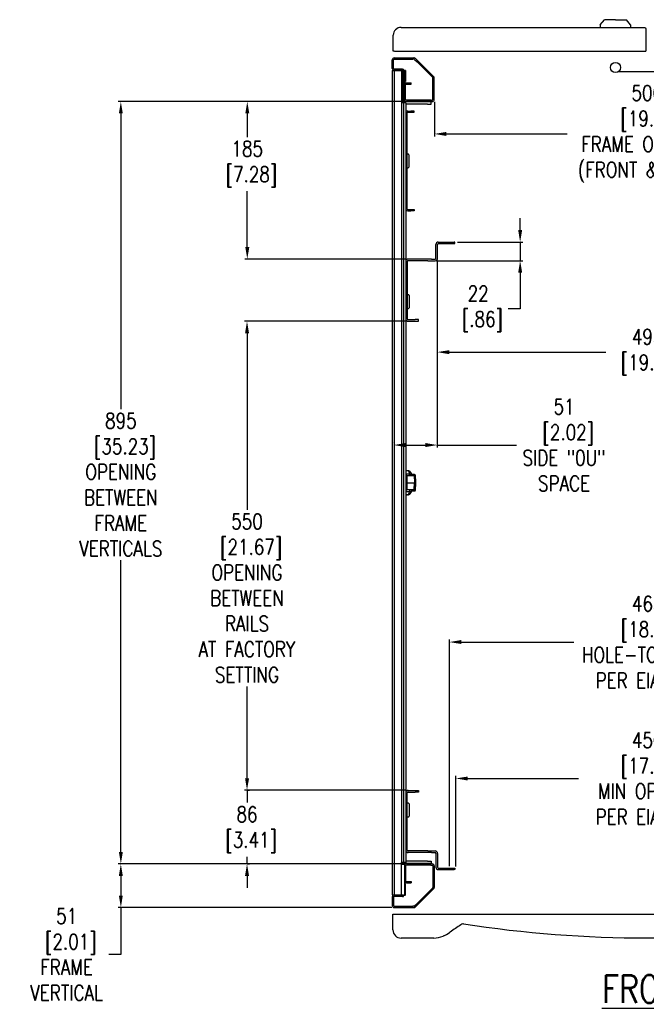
# Model space of a CAD drawing. Header units: inches. Extents: x 40138 to 76695, y -14500 to -5279.
# Drawn here: x 58901 to 59637, y -11520 to -10360 of the extents above; entities that cross this region are included whole.
import ezdxf

# ---------------------------------------------------------------- set-up
doc = ezdxf.new("R2010")
doc.units = ezdxf.units.IN
doc.header["$LTSCALE"] = 2
doc.header["$MEASUREMENT"] = 0
doc.header["$PDMODE"] = 35
doc.header["$PDSIZE"] = -1
for name, color, linetype, lineweight in [('M-ANNO-DIMS', 7, 'Continuous', 13), ('M-ANNO-TEXT', 7, 'Continuous', 13), ('M-OBJECT-DETAILS', 7, 'Continuous', 9)]:
    doc.layers.add(name, color=color, linetype=linetype, lineweight=lineweight)
doc.styles.add('Roman', font='romans.shx', dxfattribs={"width": 0.8})
doc.styles.get("Standard").update_dxf_attribs({"font": 'romans.shx', "width": 0.8})
doc.dimstyles.new('Details World Wide', dxfattribs={"dimscale": 4, "dimtxt": 4.5, "dimasz": 3.5, "dimexe": 0.75, "dimexo": 0.75, "dimgap": 0.75, "dimtad": 0, "dimtih": 1, "dimtoh": 1, "dimdec": 0, "dimzin": 4, "dimdsep": 46, "dimtxsty": 'Standard', "dimcen": 0, "dimclrd": 256, "dimclre": 256, "dimclrt": 256, "dimadec": 0, "dimazin": 1, "dimtfac": 1, "dimtdec": 0, "dimtmove": 0, "dimatfit": 3, "dimfxl": 1, "dimtolj": 1, "dimtzin": 0, "dimlwd": -1, "dimlwe": -1, "dimarcsym": 0})

# ---------------------------------------------------------------- blocks, each defined once
blk = doc.blocks.new('*D11')
at = {"layer": 'Defpoints', "color": 0, "linetype": 'Continuous', "transparency": 16777216}
for p in [(59387.6, -10453.5), (59887.4, -10453.5), (59887.4, -10494)]:
    blk.add_point(p, dxfattribs=at)
at = {"layer": 'M-ANNO-DIMS', "transparency": 16777216}
for p, q in [((59387.6, -10456.5), (59387.6, -10497)), ((59887.4, -10456.5), (59887.4, -10497))]:
    blk.add_line(p, q, dxfattribs=at)
at = {"layer": 'M-ANNO-DIMS', "linetype": 'Continuous', "transparency": 16777216}
for p, q in [((59401.6, -10494), (59543.3, -10494)), ((59873.4, -10494), (59731.7, -10494))]:
    blk.add_line(p, q, dxfattribs=at)
for points in [[(59401.6, -10491.7), (59401.6, -10496.4), (59387.6, -10494)], [(59873.4, -10491.7), (59873.4, -10496.4), (59887.4, -10494)]]:
    blk.add_solid(points, dxfattribs=at)
at = {"layer": 'M-ANNO-DIMS', "linetype": 'Continuous', "transparency": 16777216, "insert": (59637.5, -10494), "char_height": 18, "attachment_point": 5}
blk.add_mtext('\\A1;500\\P [19.68]\\PFRAME OPENING\\P(FRONT & REAR)', dxfattribs=at)
blk = doc.blocks.new('*D54')
at = {"layer": 'Defpoints', "color": 0, "linetype": 'Continuous', "transparency": 16777216}
for p in [(59354.7, -11350.8), (59019.5, -11402), (59340.5, -11402)]:
    blk.add_point(p, dxfattribs=at)
at = {"layer": 'M-ANNO-DIMS', "transparency": 16777216}
for p, q in [((59351.7, -11350.8), (59016.5, -11350.8)), ((59337.5, -11402), (59016.5, -11402))]:
    blk.add_line(p, q, dxfattribs=at)
at = {"layer": 'M-ANNO-DIMS', "linetype": 'Continuous', "transparency": 16777216}
for p, q in [((59019.5, -11364.8), (59019.5, -11388)), ((59019.5, -11402), (59019.5, -11457.1)), ((59019.5, -11457.1), (59005.5, -11457.1))]:
    blk.add_line(p, q, dxfattribs=at)
for points in [[(59017.2, -11364.8), (59021.8, -11364.8), (59019.5, -11350.8)], [(59017.2, -11388), (59021.8, -11388), (59019.5, -11402)]]:
    blk.add_solid(points, dxfattribs=at)
at = {"layer": 'M-ANNO-DIMS', "linetype": 'Continuous', "transparency": 16777216, "insert": (58955.9, -11457.1), "char_height": 18, "attachment_point": 5}
blk.add_mtext('\\A1;51\\P [2.01]\\PFRAME\\PVERTICAL', dxfattribs=at)
blk = doc.blocks.new('*D55')
at = {"layer": 'Defpoints', "color": 0, "linetype": 'Continuous', "transparency": 16777216}
for p in [(59354.7, -10456), (59019.5, -11350.8), (59354.7, -11350.8)]:
    blk.add_point(p, dxfattribs=at)
at = {"layer": 'M-ANNO-DIMS', "transparency": 16777216}
for p, q in [((59351.7, -10456), (59016.5, -10456)), ((59351.7, -11350.8), (59016.5, -11350.8))]:
    blk.add_line(p, q, dxfattribs=at)
at = {"layer": 'M-ANNO-DIMS', "linetype": 'Continuous', "transparency": 16777216}
for p, q in [((59019.5, -10470), (59019.5, -10817)), ((59019.5, -11336.8), (59019.5, -10994.4))]:
    blk.add_line(p, q, dxfattribs=at)
for points in [[(59017.2, -10470), (59021.8, -10470), (59019.5, -10456)], [(59017.2, -11336.8), (59021.8, -11336.8), (59019.5, -11350.8)]]:
    blk.add_solid(points, dxfattribs=at)
at = {"layer": 'M-ANNO-DIMS', "linetype": 'Continuous', "transparency": 16777216, "insert": (59019.5, -10905.7), "char_height": 18, "attachment_point": 5}
blk.add_mtext('\\A1;895\\P [35.23]\\POPENING\\PBETWEEN \\PFRAME\\PVERTICALS', dxfattribs=at)
blk = doc.blocks.new('*D57')
at = {"layer": 'Defpoints', "color": 0, "linetype": 'Continuous', "transparency": 16777216}
for p in [(59356.7, -10713.9), (59167.6, -11264.3), (59356.6, -11264.3)]:
    blk.add_point(p, dxfattribs=at)
at = {"layer": 'M-ANNO-DIMS', "transparency": 16777216}
for p, q in [((59353.7, -10713.9), (59164.6, -10713.9)), ((59353.6, -11264.3), (59164.6, -11264.3))]:
    blk.add_line(p, q, dxfattribs=at)
at = {"layer": 'M-ANNO-DIMS', "linetype": 'Continuous', "transparency": 16777216}
for p, q in [((59167.6, -10727.9), (59167.6, -10935.1)), ((59167.6, -11250.3), (59167.6, -11142.5))]:
    blk.add_line(p, q, dxfattribs=at)
for points in [[(59165.3, -10727.9), (59170, -10727.9), (59167.6, -10713.9)], [(59165.3, -11250.3), (59170, -11250.3), (59167.6, -11264.3)]]:
    blk.add_solid(points, dxfattribs=at)
at = {"layer": 'M-ANNO-DIMS', "linetype": 'Continuous', "transparency": 16777216, "insert": (59167.6, -11038.8), "char_height": 18, "attachment_point": 5}
blk.add_mtext('\\A1;550\\P [21.67]\\POPENING\\PBETWEEN \\PRAILS\\PAT FACTORY\\PSETTING', dxfattribs=at)
blk = doc.blocks.new('*D58')
at = {"layer": 'Defpoints', "color": 0, "linetype": 'Continuous', "transparency": 16777216}
for p in [(59171.4, -10456), (59167.9, -10640.9), (59356.7, -10640.9)]:
    blk.add_point(p, dxfattribs=at)
at = {"layer": 'M-ANNO-DIMS', "transparency": 16777216}
for p, q in [((59168.4, -10456), (59164.9, -10456)), ((59353.7, -10640.9), (59164.9, -10640.9))]:
    blk.add_line(p, q, dxfattribs=at)
at = {"layer": 'M-ANNO-DIMS', "linetype": 'Continuous', "transparency": 16777216}
for p, q in [((59167.9, -10470), (59167.9, -10497.7)), ((59167.9, -10626.9), (59167.9, -10561.1))]:
    blk.add_line(p, q, dxfattribs=at)
for points in [[(59165.6, -10470), (59170.3, -10470), (59167.9, -10456)], [(59165.6, -10626.9), (59170.3, -10626.9), (59167.9, -10640.9)]]:
    blk.add_solid(points, dxfattribs=at)
at = {"layer": 'M-ANNO-DIMS', "linetype": 'Continuous', "transparency": 16777216, "insert": (59167.9, -10529.4), "char_height": 18, "attachment_point": 5}
blk.add_mtext('\\A1;185\\P [7.28]', dxfattribs=at)
blk = doc.blocks.new('*D59')
at = {"layer": 'Defpoints', "color": 0, "linetype": 'Continuous', "transparency": 16777216}
for p in [(59164.6, -11264.3), (59164.6, -11350.8), (59167.6, -11350.8)]:
    blk.add_point(p, dxfattribs=at)
at = {"layer": 'M-ANNO-DIMS', "linetype": 'Continuous', "transparency": 16777216}
for p, q in [((59167.6, -11250.3), (59167.6, -11236.3)), ((59167.6, -11264.3), (59167.6, -11278.9)), ((59167.6, -11350.8), (59167.6, -11342.3)), ((59167.6, -11364.8), (59167.6, -11378.8))]:
    blk.add_line(p, q, dxfattribs=at)
at = {"layer": 'M-ANNO-DIMS', "transparency": 16777216}
for p, q in [((59167.6, -11264.3), (59170.6, -11264.3)), ((59167.6, -11350.8), (59170.6, -11350.8))]:
    blk.add_line(p, q, dxfattribs=at)
at = {"layer": 'M-ANNO-DIMS', "linetype": 'Continuous', "transparency": 16777216}
for points in [[(59165.3, -11250.3), (59170, -11250.3), (59167.6, -11264.3)], [(59165.3, -11364.8), (59170, -11364.8), (59167.6, -11350.8)]]:
    blk.add_solid(points, dxfattribs=at)
at = {"layer": 'M-ANNO-DIMS', "linetype": 'Continuous', "transparency": 16777216, "insert": (59167.6, -11310.6), "char_height": 18, "attachment_point": 5}
blk.add_mtext('\\A1;86\\P [3.41]', dxfattribs=at)
blk = doc.blocks.new('*D60')
at = {"layer": 'Defpoints', "color": 0, "linetype": 'Continuous', "transparency": 16777216}
for p in [(59411.7, -10620.9), (59387.1, -10642.8), (59488.2, -10642.8)]:
    blk.add_point(p, dxfattribs=at)
at = {"layer": 'M-ANNO-DIMS', "linetype": 'Continuous', "transparency": 16777216}
for p, q in [((59488.2, -10606.9), (59488.2, -10592.9)), ((59488.2, -10620.9), (59488.2, -10642.8)), ((59488.2, -10656.8), (59488.2, -10699.3)), ((59488.2, -10699.3), (59474.2, -10699.3))]:
    blk.add_line(p, q, dxfattribs=at)
at = {"layer": 'M-ANNO-DIMS', "transparency": 16777216}
for p, q in [((59414.7, -10620.9), (59491.2, -10620.9)), ((59390.1, -10642.8), (59491.2, -10642.8))]:
    blk.add_line(p, q, dxfattribs=at)
at = {"layer": 'M-ANNO-DIMS', "linetype": 'Continuous', "transparency": 16777216}
for points in [[(59485.9, -10606.9), (59490.6, -10606.9), (59488.2, -10620.9)], [(59485.9, -10656.8), (59490.6, -10656.8), (59488.2, -10642.8)]]:
    blk.add_solid(points, dxfattribs=at)
at = {"layer": 'M-ANNO-DIMS', "linetype": 'Continuous', "transparency": 16777216, "insert": (59439, -10699.3), "char_height": 18, "attachment_point": 5}
blk.add_mtext('\\A1;22\\P [.86]', dxfattribs=at)
blk = doc.blocks.new('*D61')
at = {"layer": 'Defpoints', "color": 0, "linetype": 'Continuous', "transparency": 16777216}
for p in [(59391, -10643.5), (59884, -10640), (59884, -10750.1)]:
    blk.add_point(p, dxfattribs=at)
at = {"layer": 'M-ANNO-DIMS', "transparency": 16777216}
for p, q in [((59391, -10646.5), (59391, -10753.1)), ((59884, -10643), (59884, -10753.1))]:
    blk.add_line(p, q, dxfattribs=at)
at = {"layer": 'M-ANNO-DIMS', "linetype": 'Continuous', "transparency": 16777216}
for p, q in [((59405, -10750.1), (59589, -10750.1)), ((59870, -10750.1), (59686.9, -10750.1))]:
    blk.add_line(p, q, dxfattribs=at)
for points in [[(59405, -10747.8), (59405, -10752.5), (59391, -10750.1)], [(59870, -10747.8), (59870, -10752.5), (59884, -10750.1)]]:
    blk.add_solid(points, dxfattribs=at)
at = {"layer": 'M-ANNO-DIMS', "linetype": 'Continuous', "transparency": 16777216, "insert": (59637.9, -10750.1), "char_height": 18, "attachment_point": 5}
blk.add_mtext('\\A1;493\\P [19.41]', dxfattribs=at)
blk = doc.blocks.new('*D62')
at = {"layer": 'Defpoints', "color": 0, "linetype": 'Continuous', "transparency": 16777216}
for p in [(59391, -10640), (59339.7, -10859.2), (59339.7, -10859.3)]:
    blk.add_point(p, dxfattribs=at)
at = {"layer": 'M-ANNO-DIMS', "transparency": 16777216}
for p, q in [((59391, -10643), (59391, -10862.2)), ((59339.7, -10856.3), (59339.7, -10856.2))]:
    blk.add_line(p, q, dxfattribs=at)
at = {"layer": 'M-ANNO-DIMS', "linetype": 'Continuous', "transparency": 16777216}
for p, q in [((59353.7, -10859.2), (59377, -10859.2)), ((59391, -10859.2), (59484, -10859.2))]:
    blk.add_line(p, q, dxfattribs=at)
for points in [[(59353.7, -10856.8), (59353.7, -10861.5), (59339.7, -10859.2)], [(59377, -10856.8), (59377, -10861.5), (59391, -10859.2)]]:
    blk.add_solid(points, dxfattribs=at)
at = {"layer": 'M-ANNO-DIMS', "linetype": 'Continuous', "transparency": 16777216, "insert": (59539.8, -10859.2), "char_height": 18, "attachment_point": 5}
blk.add_mtext('\\A1;51\\P [2.02]\\PSIDE "0U"\\PSPACE', dxfattribs=at)
blk = doc.blocks.new('*D63')
at = {"layer": 'Defpoints', "color": 0, "linetype": 'Continuous', "transparency": 16777216}
for p in [(59412.8, -11250.5), (59412.8, -11356.9), (59863.1, -11355.6)]:
    blk.add_point(p, dxfattribs=at)
at = {"layer": 'M-ANNO-DIMS', "transparency": 16777216}
for p, q in [((59412.8, -11353.9), (59412.8, -11247.5)), ((59863.1, -11352.6), (59863.1, -11247.5))]:
    blk.add_line(p, q, dxfattribs=at)
at = {"layer": 'M-ANNO-DIMS', "linetype": 'Continuous', "transparency": 16777216}
for p, q in [((59426.8, -11250.5), (59556.7, -11250.5)), ((59849.1, -11250.5), (59719.1, -11250.5))]:
    blk.add_line(p, q, dxfattribs=at)
for points in [[(59426.8, -11248.2), (59426.8, -11252.9), (59412.8, -11250.5)], [(59849.1, -11248.2), (59849.1, -11252.9), (59863.1, -11250.5)]]:
    blk.add_solid(points, dxfattribs=at)
at = {"layer": 'M-ANNO-DIMS', "linetype": 'Continuous', "transparency": 16777216, "insert": (59637.9, -11250.5), "char_height": 18, "attachment_point": 5}
blk.add_mtext('\\A1;450\\P [17.73]\\P MIN OPENING\\PPER EIA 310', dxfattribs=at)
blk = doc.blocks.new('*D64')
at = {"layer": 'Defpoints', "color": 0, "linetype": 'Continuous', "transparency": 16777216}
for p in [(59870.6, -11090.4), (59405.2, -11356.5), (59870.6, -11357.5)]:
    blk.add_point(p, dxfattribs=at)
at = {"layer": 'M-ANNO-DIMS', "transparency": 16777216}
for p, q in [((59405.2, -11353.5), (59405.2, -11087.4)), ((59870.6, -11354.5), (59870.6, -11087.4))]:
    blk.add_line(p, q, dxfattribs=at)
at = {"layer": 'M-ANNO-DIMS', "linetype": 'Continuous', "transparency": 16777216}
for p, q in [((59419.2, -11090.4), (59551.3, -11090.4)), ((59856.6, -11090.4), (59724.6, -11090.4))]:
    blk.add_line(p, q, dxfattribs=at)
for points in [[(59419.2, -11088), (59419.2, -11092.7), (59405.2, -11090.4)], [(59856.6, -11088), (59856.6, -11092.7), (59870.6, -11090.4)]]:
    blk.add_solid(points, dxfattribs=at)
at = {"layer": 'M-ANNO-DIMS', "linetype": 'Continuous', "transparency": 16777216, "insert": (59637.9, -11090.4), "char_height": 18, "attachment_point": 5}
blk.add_mtext('\\A1;465\\P [18.32]\\PHOLE-TO-HOLE\\PPER EIA 310', dxfattribs=at)
blk = doc.blocks.new('*D67')
at = {"layer": 'Defpoints', "color": 0, "linetype": 'Continuous', "transparency": 16777216}
for p in [(59600.1, -10420.7), (60207.1, -10420.7), (60207.1, -10620.9)]:
    blk.add_point(p, dxfattribs=at)
at = {"layer": 'M-ANNO-DIMS', "transparency": 16777216}
blk.add_line((59603.1, -10420.7), (60210.1, -10420.7), dxfattribs=at)
at = {"layer": 'M-ANNO-DIMS', "linetype": 'Continuous', "transparency": 16777216}
for p, q in [((60207.1, -10434.7), (60207.1, -10451.3)), ((60207.1, -10606.9), (60207.1, -10568.8))]:
    blk.add_line(p, q, dxfattribs=at)
for points in [[(60204.8, -10434.7), (60209.4, -10434.7), (60207.1, -10420.7)], [(60204.8, -10606.9), (60209.4, -10606.9), (60207.1, -10620.9)]]:
    blk.add_solid(points, dxfattribs=at)
at = {"layer": 'M-ANNO-DIMS', "linetype": 'Continuous', "transparency": 16777216, "insert": (60207.1, -10510), "char_height": 18, "attachment_point": 5}
blk.add_mtext('\\A1;200\\P [7.88]\\PREAR \\PCLEARANCE', dxfattribs=at)

msp = doc.modelspace()

# ---------------------------------------------------------------- linework, layer by layer
at = {"layer": 'M-OBJECT-DETAILS', "linetype": 'Continuous'}
for p, q in [((59582.3, -10365.937), (59587.33, -10360.017)), ((59617.95, -10365.937), (59612.92, -10360.017)), ((59348.504, -10368.937), (59348.897, -10368.937)), ((59348.897, -10368.937), (59349.504, -10368.937)), ((59349.504, -10368.937), (59633.687, -10368.937)), ((59582.3, -10365.937), (59582.3, -10368.937)), ((59617.95, -10365.937), (59617.95, -10368.937)), ((59635.79, -10371.04), (59635.79, -10396.987)), ((59339.29, -10396.987), (59339.29, -10378.151)), ((59340.504, -10396.987), (59339.29, -10396.987)), ((59340.512, -10404.815), (59362.424, -10404.815)), ((59340.512, -10406.334), (59362.424, -10406.334)), ((59340.704, -10396.987), (59635.79, -10396.987)), ((59362.424, -10404.815), (59363.424, -10404.815)), ((59363.424, -10406.334), (59362.424, -10406.334)), ((59363.763, -10404.815), (59363.424, -10404.815)), ((59363.763, -10406.334), (59363.424, -10406.334)), ((59364.392, -10406.595), (59367.22, -10409.423)), ((59365.466, -10405.52), (59368.295, -10408.349)), ((59338.104, -10417.026), (59338.104, -10407.223)), ((59339.623, -10417.026), (59339.623, -10407.223)), ((59350.104, -10417.915), (59340.512, -10417.915)), ((59350.104, -10417.915), (59351.104, -10417.915)), ((59351.104, -10417.915), (59351.104, -10419.434)), ((59367.22, -10409.423), (59385.622, -10427.825)), ((59368.295, -10408.349), (59386.697, -10426.751)), ((59338.104, -10419.634), (59340.512, -10419.634)), ((59350.104, -10419.434), (59340.512, -10419.434)), ((59340.512, -10419.634), (59346.702, -10419.634)), ((59346.702, -10419.634), (59349.11, -10419.634)), ((59349.11, -10419.634), (59349.11, -10457.634)), ((59351.104, -10419.434), (59350.104, -10419.434)), ((59350.718, -10455.434), (59350.718, -10419.434)), ((59351.104, -10419.434), (59352.304, -10419.434)), ((59352.304, -10433.956), (59352.304, -10419.434)), ((59352.463, -10419.434), (59352.304, -10419.434)), ((59352.463, -10419.434), (59353.293, -10419.434)), ((59353.724, -10419.434), (59353.293, -10419.434)), ((59353.724, -10419.434), (59353.724, -10432.434)), ((59385.883, -10453.548), (59385.883, -10428.454)), ((59387.402, -10453.548), (59387.402, -10428.454)), ((59352.304, -10432.434), (59352.463, -10432.434)), ((59353.823, -10433.956), (59352.304, -10433.956)), ((59352.304, -10453.548), (59352.304, -10433.956)), ((59352.463, -10432.434), (59353.293, -10432.434)), ((59353.293, -10432.434), (59353.724, -10432.434)), ((59353.823, -10453.548), (59353.823, -10433.956)), ((59354.712, -10433.956), (59360.304, -10433.956)), ((59354.712, -10435.475), (59360.304, -10435.475)), ((59360.304, -10435.475), (59360.304, -10433.956)), ((59350.718, -10455.434), (59349.11, -10455.434)), ((59349.999, -10457.634), (59349.11, -10457.634)), ((59351.465, -10457.634), (59349.999, -10457.634)), ((59352.304, -10455.434), (59350.718, -10455.434)), ((59353.873, -10457.634), (59351.465, -10457.634)), ((59352.304, -10455.434), (59352.304, -10453.548)), ((59352.304, -10455.434), (59352.304, -10456.934)), ((59379.623, -10456.529), (59352.304, -10456.529)), ((59352.304, -10456.934), (59352.304, -10457.634)), ((59379.623, -10459.186), (59353.873, -10459.186)), ((59383.492, -10454.437), (59354.712, -10454.437)), ((59383.492, -10455.956), (59354.712, -10455.956)), ((59383.623, -10456.529), (59379.623, -10456.529)), ((59379.623, -10459.186), (59383.623, -10459.186)), ((59383.492, -10454.437), (59384.492, -10454.437)), ((59384.492, -10455.956), (59383.492, -10455.956)), ((59383.623, -10459.186), (59383.623, -10456.529)), ((59384.994, -10454.437), (59384.492, -10454.437)), ((59384.492, -10455.956), (59384.994, -10455.956)), ((59355.392, -10469.534), (59355.392, -10581.718)), ((59356.281, -10467.126), (59359.873, -10467.126)), ((59356.281, -10468.645), (59359.873, -10468.645)), ((59363.873, -10467.126), (59359.873, -10467.126)), ((59359.873, -10468.645), (59363.873, -10468.645)), ((59363.873, -10468.645), (59363.873, -10467.126)), ((59356.642, -10517.626), (59355.692, -10517.626)), ((59357.392, -10518.376), (59357.392, -10532.876)), ((59355.692, -10533.626), (59356.642, -10533.626)), ((59356.281, -10582.607), (59359.873, -10582.607)), ((59356.281, -10584.126), (59359.873, -10584.126)), ((59359.873, -10582.607), (59363.873, -10582.607)), ((59363.873, -10584.126), (59359.873, -10584.126)), ((59363.873, -10582.607), (59363.873, -10584.126)), ((59389.373, -10640.011), (59389.373, -10623.686)), ((59391.27, -10640.011), (59391.27, -10623.686)), ((59392.159, -10620.9), (59410.743, -10620.9)), ((59392.159, -10622.797), (59410.743, -10622.797)), ((59411.743, -10620.9), (59410.743, -10620.9)), ((59410.743, -10622.797), (59411.743, -10622.797)), ((59411.743, -10622.797), (59411.743, -10620.9)), ((59355.77, -10643.686), (59355.77, -10711.114)), ((59380.033, -10640.9), (59356.659, -10640.9)), ((59380.033, -10642.797), (59356.659, -10642.797)), ((59384.033, -10640.9), (59380.033, -10640.9)), ((59380.033, -10642.797), (59384.033, -10642.797)), ((59384.033, -10640.9), (59388.484, -10640.9)), ((59384.033, -10642.797), (59388.484, -10642.797)), ((59357.02, -10682.75), (59356.07, -10682.75)), ((59357.77, -10683.5), (59357.77, -10690.75)), ((59357.77, -10690.75), (59357.77, -10698)), ((59356.07, -10698.75), (59357.02, -10698.75)), ((59356.659, -10712.003), (59364.873, -10712.003)), ((59356.659, -10713.9), (59364.873, -10713.9)), ((59368.873, -10712.003), (59364.873, -10712.003)), ((59364.873, -10713.9), (59368.873, -10713.9)), ((59368.873, -10713.9), (59368.873, -10712.003)), ((59356.659, -11264.5), (59364.873, -11264.5)), ((59364.873, -11264.5), (59368.873, -11264.5)), ((59368.873, -11264.5), (59368.873, -11266.397)), ((59355.77, -11334.714), (59355.77, -11267.286)), ((59356.659, -11266.397), (59364.873, -11266.397)), ((59368.873, -11266.397), (59364.873, -11266.397)), ((59357.02, -11279.65), (59356.07, -11279.65)), ((59357.77, -11280.4), (59357.77, -11294.9)), ((59356.07, -11295.65), (59357.02, -11295.65)), ((59380.033, -11335.603), (59356.659, -11335.603)), ((59380.033, -11337.5), (59356.659, -11337.5)), ((59380.033, -11335.603), (59384.033, -11335.603)), ((59384.033, -11337.5), (59380.033, -11337.5)), ((59384.033, -11335.603), (59388.484, -11335.603)), ((59384.033, -11337.5), (59388.484, -11337.5)), ((59389.373, -11338.389), (59389.373, -11354.714)), ((59391.27, -11338.389), (59391.27, -11354.714)), ((59349.11, -11387.134), (59349.11, -11349.134)), ((59349.999, -11349.134), (59349.11, -11349.134)), ((59350.718, -11351.334), (59349.11, -11351.334)), ((59351.465, -11349.134), (59349.999, -11349.134)), ((59352.304, -11351.334), (59350.718, -11351.334)), ((59353.873, -11349.134), (59351.465, -11349.134)), ((59352.304, -11349.834), (59352.304, -11349.134)), ((59352.304, -11351.334), (59352.304, -11349.834)), ((59379.623, -11350.239), (59352.304, -11350.239)), ((59352.304, -11351.334), (59352.304, -11353.22)), ((59352.304, -11353.22), (59352.304, -11372.812)), ((59353.823, -11353.22), (59353.823, -11372.812)), ((59379.623, -11347.582), (59353.873, -11347.582)), ((59383.492, -11350.812), (59354.712, -11350.812)), ((59383.492, -11352.331), (59354.712, -11352.331)), ((59379.623, -11347.582), (59383.623, -11347.582)), ((59383.623, -11350.239), (59379.623, -11350.239)), ((59384.492, -11350.812), (59383.492, -11350.812)), ((59383.492, -11352.331), (59384.492, -11352.331)), ((59383.623, -11347.582), (59383.623, -11350.239)), ((59384.492, -11350.812), (59384.994, -11350.812)), ((59384.994, -11352.331), (59384.492, -11352.331)), ((59385.883, -11353.22), (59385.883, -11378.315)), ((59387.402, -11353.22), (59387.402, -11378.315)), ((59392.159, -11355.603), (59410.743, -11355.603)), ((59392.159, -11357.5), (59410.743, -11357.5)), ((59410.743, -11355.603), (59411.743, -11355.603)), ((59411.743, -11357.5), (59410.743, -11357.5)), ((59411.743, -11355.603), (59411.743, -11357.5)), ((59352.304, -11372.812), (59352.304, -11387.334)), ((59353.823, -11372.812), (59352.304, -11372.812)), ((59352.304, -11374.334), (59352.463, -11374.334)), ((59352.463, -11374.334), (59353.293, -11374.334)), ((59353.293, -11374.334), (59353.724, -11374.334)), ((59353.724, -11387.334), (59353.724, -11374.334)), ((59354.712, -11371.293), (59360.304, -11371.293)), ((59354.712, -11372.812), (59360.304, -11372.812)), ((59360.304, -11371.293), (59360.304, -11372.812)), ((59367.22, -11397.345), (59385.622, -11378.943)), ((59368.295, -11398.42), (59386.697, -11380.017)), ((59338.104, -11387.134), (59340.512, -11387.134)), ((59338.104, -11389.742), (59338.104, -11399.545)), ((59339.623, -11389.742), (59339.623, -11399.545)), ((59340.512, -11387.134), (59346.702, -11387.134)), ((59350.104, -11387.334), (59340.512, -11387.334)), ((59350.104, -11388.853), (59340.512, -11388.853)), ((59344.125, -11387.134), (59344.125, -11387.334)), ((59346.702, -11387.134), (59349.11, -11387.134)), ((59347.541, -11387.334), (59347.541, -11387.134)), ((59348.127, -11387.134), (59348.127, -11387.334)), ((59351.104, -11387.334), (59350.104, -11387.334)), ((59350.104, -11388.853), (59351.104, -11388.853)), ((59351.104, -11387.334), (59352.304, -11387.334)), ((59351.104, -11388.853), (59351.104, -11387.334)), ((59352.463, -11387.334), (59352.304, -11387.334)), ((59352.463, -11387.334), (59353.293, -11387.334)), ((59353.724, -11387.334), (59353.293, -11387.334)), ((59340.512, -11400.434), (59362.424, -11400.434)), ((59340.512, -11401.953), (59362.424, -11401.953)), ((59363.424, -11400.434), (59362.424, -11400.434)), ((59362.424, -11401.953), (59363.424, -11401.953)), ((59363.763, -11400.434), (59363.424, -11400.434)), ((59363.763, -11401.953), (59363.424, -11401.953)), ((59364.392, -11400.174), (59367.22, -11397.345)), ((59365.466, -11401.248), (59368.295, -11398.42)), ((59338.904, -11412.281), (59338.904, -11409.781)), ((59338.904, -11409.781), (59340.504, -11409.781)), ((59338.904, -11428.231), (59338.904, -11412.281)), ((59340.504, -11409.781), (59934.304, -11409.781)), ((59419.955, -11421.527), (59418.744, -11422.287)), ((59425.379, -11421.74), (59425.379, -11421.745)), ((59429.536, -11422.362), (59429.536, -11422.366)), ((59433.693, -11422.971), (59433.693, -11422.975)), ((59437.85, -11423.568), (59437.85, -11423.572)), ((59442.007, -11424.152), (59442.007, -11424.156)), ((59446.164, -11424.723), (59446.164, -11424.727)), ((59386.894, -11437.831), (59348.504, -11437.831)), ((59398.601, -11435.137), (59397.687, -11435.543)), ((59405.943, -11430.84), (59405.128, -11431.419))]:
    msp.add_line(p, q, dxfattribs=at)
at = {"layer": 'M-OBJECT-DETAILS', "linetype": 'Continuous', "lineweight": 0}
for p, q in [((59338.104, -10419.634), (59338.104, -11387.134)), ((59340.512, -10419.634), (59340.512, -11387.134)), ((59349.11, -10457.634), (59349.11, -11349.134)), ((59351.465, -10457.634), (59351.465, -11349.134)), ((59353.873, -10457.634), (59353.873, -11349.134)), ((59353.75, -10892.917), (59358.29, -10893.129)), ((59353.873, -10889.093), (59356.437, -10889.223)), ((59356.437, -10889.391), (59353.873, -10889.273)), ((59356.437, -10889.391), (59356.437, -10889.223)), ((59356.437, -10889.223), (59356.488, -10889.226)), ((59358.29, -10894.884), (59358.29, -10893.129)), ((59360.228, -10894.884), (59360.228, -10893.415)), ((59364.347, -10893.734), (59360.228, -10893.734)), ((59364.347, -10894.727), (59364.347, -10893.734)), ((59353.873, -10903.384), (59354.288, -10903.384)), ((59354.288, -10903.384), (59354.436, -10894.884)), ((59354.288, -10903.384), (59354.788, -10903.384)), ((59354.436, -10911.884), (59354.288, -10903.384)), ((59354.788, -10903.384), (59354.788, -10894.884)), ((59355.028, -10894.884), (59354.788, -10894.884)), ((59354.788, -10903.384), (59355.028, -10903.384)), ((59354.788, -10911.884), (59354.788, -10903.384)), ((59355.028, -10894.884), (59355.028, -10903.384)), ((59355.028, -10903.384), (59355.028, -10911.884)), ((59355.028, -10903.384), (59355.35, -10903.384)), ((59355.254, -10894.884), (59355.35, -10903.384)), ((59355.254, -10894.884), (59363.946, -10894.884)), ((59355.35, -10903.384), (59355.254, -10911.884)), ((59355.35, -10903.384), (59364.095, -10903.384)), ((59363.946, -10894.884), (59364.095, -10903.384)), ((59363.946, -10911.884), (59364.095, -10903.384)), ((59365.018, -10894.884), (59365.166, -10903.384)), ((59365.018, -10911.884), (59365.166, -10903.384)), ((59365.347, -10899.884), (59365.118, -10899.884)), ((59365.347, -10899.884), (59365.347, -10906.884)), ((59353.75, -10913.852), (59358.287, -10913.639)), ((59354.788, -10911.884), (59355.028, -10911.884)), ((59363.946, -10911.884), (59355.254, -10911.884)), ((59358.29, -10913.544), (59358.287, -10913.639)), ((59358.29, -10911.884), (59358.29, -10913.544)), ((59360.228, -10911.884), (59360.228, -10913.353)), ((59360.228, -10913.034), (59364.347, -10913.034)), ((59364.347, -10913.034), (59364.347, -10911.969)), ((59365.105, -10906.884), (59365.347, -10906.884)), ((59353.873, -10917.496), (59356.437, -10917.378)), ((59353.873, -10917.572), (59355.021, -10917.516)), ((59356.437, -10917.545), (59353.873, -10917.675)), ((59353.873, -10917.577), (59354.064, -10917.567)), ((59354.843, -10917.594), (59353.873, -10917.642)), ((59353.873, -10917.604), (59354.073, -10917.595)), ((59353.98, -10917.607), (59353.873, -10917.612)), ((59354.027, -10917.576), (59354.807, -10917.538)), ((59354.064, -10917.567), (59354.875, -10917.527)), ((59354.877, -10917.534), (59354.924, -10917.526)), ((59355.432, -10917.505), (59355.432, -10917.556)), ((59356.437, -10917.378), (59356.632, -10917.34)), ((59356.437, -10917.545), (59356.437, -10917.378))]:
    msp.add_line(p, q, dxfattribs=at)
at = {"layer": 'M-OBJECT-DETAILS', "linetype": 'Continuous', "flags": 128}
for points in [[(59353.823, -10434.126), (59354.242, -10434.002), (59354.712, -10433.956)], [(59353.823, -11372.642), (59354.242, -11372.766), (59354.712, -11372.812)]]:
    msp.add_lwpolyline(points, dxfattribs=at)
at = {"layer": 'M-OBJECT-DETAILS', "linetype": 'Continuous', "lineweight": 0, "flags": 128}
msp.add_lwpolyline([(59353.873, -10917.592), (59354.159, -10917.579), (59354.474, -10917.565), (59354.596, -10917.561), (59354.656, -10917.561), (59354.66, -10917.561), (59354.659, -10917.563), (59354.656, -10917.564), (59354.635, -10917.567), (59354.634, -10917.567), (59354.633, -10917.567), (59354.63, -10917.568), (59354.619, -10917.569), (59354.601, -10917.571), (59354.552, -10917.574), (59354.487, -10917.579), (59354.413, -10917.584), (59354.327, -10917.589), (59353.98, -10917.607), (59353.98, -10917.607)], dxfattribs=at)
at = {"layer": 'M-OBJECT-DETAILS', "linetype": 'Continuous'}
msp.add_circle((59600.125, -10416.047), 5.95, dxfattribs=at)
for centre, radius, start, end in [((59348.504, -10378.151), 9.214, 90, 180), ((59340.512, -10407.223), 2.408, 90, 180), ((59340.512, -10407.223), 0.889, 90, 180), ((59363.763, -10407.223), 2.408, 45, 90), ((59363.763, -10407.223), 0.889, 45, 90), ((59340.512, -10417.026), 2.408, 180, 270), ((59340.512, -10417.026), 0.889, 180, 270), ((59384.994, -10428.454), 0.889, 0, 45), ((59384.994, -10428.454), 2.408, 0, 45), ((59354.712, -10436.364), 0.889, 90, 180), ((59354.712, -10453.548), 2.408, 180, 270), ((59354.712, -10453.548), 0.889, 180, 270), ((59384.994, -10453.548), 0.889, 270, 0), ((59384.994, -10453.548), 2.408, 270, 0), ((59356.281, -10469.534), 2.408, 90, 180), ((59356.281, -10469.534), 0.889, 90, 180), ((59355.692, -10517.926), 0.3, 90, 180), ((59356.642, -10518.376), 0.75, 0, 90), ((59355.692, -10533.326), 0.3, 180, 270), ((59356.642, -10532.876), 0.75, 270, 0), ((59356.281, -10581.718), 2.408, 180, 270), ((59356.281, -10581.718), 0.889, 180, 270), ((59392.159, -10623.686), 2.786, 90, 180), ((59392.159, -10623.686), 0.889, 90, 180), ((59356.659, -10643.686), 2.786, 90, 180), ((59356.659, -10643.686), 0.889, 90, 180), ((59388.484, -10640.011), 2.786, 270, 0), ((59388.484, -10640.011), 0.889, 270, 0), ((59356.07, -10683.05), 0.3, 90, 180), ((59357.02, -10683.5), 0.75, 0, 90), ((59356.07, -10698.45), 0.3, 180, 270), ((59357.02, -10698), 0.75, 270, 0), ((59356.659, -10711.114), 2.786, 180, 270), ((59356.659, -10711.114), 0.889, 180, 270), ((59356.659, -11267.286), 2.786, 90, 180), ((59356.659, -11267.286), 0.889, 90, 180), ((59356.07, -11279.95), 0.3, 90, 180), ((59357.02, -11280.4), 0.75, 0, 90), ((59356.07, -11295.35), 0.3, 180, 270), ((59357.02, -11294.9), 0.75, 270, 0), ((59356.659, -11334.714), 2.786, 180, 270), ((59356.659, -11334.714), 0.889, 180, 270), ((59388.484, -11338.389), 2.786, 0, 90), ((59388.484, -11338.389), 0.889, 0, 90), ((59354.712, -11353.22), 2.408, 90, 180), ((59354.712, -11353.22), 0.889, 90, 180), ((59384.994, -11353.22), 2.408, 0, 90), ((59384.994, -11353.22), 0.889, 0, 90), ((59392.159, -11354.714), 2.786, 180, 270), ((59392.159, -11354.714), 0.889, 180, 270), ((59354.712, -11370.404), 0.889, 180, 270), ((59384.994, -11378.315), 0.889, 315, 0), ((59384.994, -11378.315), 2.408, 315, 0), ((59340.512, -11389.742), 2.408, 90, 180), ((59340.512, -11389.742), 0.889, 90, 180), ((59340.512, -11399.545), 2.408, 180, 270), ((59340.512, -11399.545), 0.889, 180, 270), ((59363.763, -11399.545), 0.889, 270, 315), ((59363.763, -11399.545), 2.408, 270, 315), ((59560.279, -11647.979), 266.4, 122.092389, 125.404018), ((59421.284, -11423.645), 2.5, 81.257502, 122.092389), ((59637.404, -10018.265), 1419.4, 261.257502, 278.742498), ((59348.504, -11428.231), 9.6, 180, 270), ((59386.894, -11411.231), 26.6, 270, 293.938218), ((59383.345, -11400.772), 37.6, 293.938218, 305.404018)]:
    msp.add_arc(centre, radius, start, end, dxfattribs=at)
at = {"layer": 'M-OBJECT-DETAILS', "linetype": 'Continuous', "lineweight": 0}
for centre, radius, start, end in [((59356.331, -10891.418), 2.198, 85.921761, 87.373948), ((59364.347, -10894.734), 1, 0, 90), ((59364.912, -10898.972), 0.438, 7.226349, 65.888695), ((59364.347, -10899.884), 1, 360, 40.727445), ((59359.119, -10906.779), 6.911, 263.09181, 279.172936), ((59358.699, -10907.776), 5.783, 265.943683, 285.327015), ((59364.347, -10912.034), 1, 270, 0), ((59364.908, -10907.795), 0.443, 293.112815, 352.636459), ((59364.347, -10906.884), 1, 318.263011, 0), ((59356.705, -10916.362), 0.981, 265.755813, 276.618527)]:
    msp.add_arc(centre, radius, start, end, dxfattribs=at)
at = {"layer": 'M-OBJECT-DETAILS', "linetype": 'Continuous'}
for points, knots in [([(59593.589, -10360.017), (59593.095, -10360.017), (59591.99, -10360.017), (59590.423, -10360.017), (59588.855, -10360.017), (59587.596, -10360.017), (59587.42, -10360.017), (59587.33, -10360.017)], [0, 0, 0, 0, 0.13371403, 0.2989797, 0.49065741, 0.73927886, 1, 1, 1, 1]), ([(59600.125, -10360.017), (59598.796, -10360.017), (59596.494, -10360.017), (59594.452, -10360.017), (59593.589, -10360.017)], [0, 0, 0, 0, 0.57732708, 1, 1, 1, 1]), ([(59600.125, -10360.017), (59601.454, -10360.017), (59603.756, -10360.017), (59605.798, -10360.017), (59606.661, -10360.017)], [0, 0, 0, 0, 0.57732671, 1, 1, 1, 1]), ([(59606.661, -10360.017), (59607.155, -10360.017), (59608.26, -10360.017), (59609.827, -10360.017), (59611.395, -10360.017), (59612.654, -10360.017), (59612.83, -10360.017), (59612.92, -10360.017)], [0, 0, 0, 0, 0.13371403, 0.2989796, 0.4906574, 0.73927885, 1, 1, 1, 1]), ([(59633.687, -10368.937), (59633.962, -10368.969), (59634.514, -10369.032), (59635.209, -10369.518), (59635.695, -10370.214), (59635.758, -10370.765), (59635.79, -10371.04)], [0, 0, 0, 0, 0.250001692, 0.500000735, 0.749999256, 1, 1, 1, 1])]:
    msp.add_open_spline(points, degree=3, knots=knots, dxfattribs=at)
at = {"layer": 'M-OBJECT-DETAILS', "linetype": 'Continuous', "lineweight": 0}
for points, knots in [([(59356.455, -10889.224), (59356.451, -10889.224), (59356.445, -10889.223), (59356.438, -10889.223), (59356.435, -10889.223), (59356.434, -10889.223)], [0, 0, 0, 0, 0.597310685, 0.81669192, 1, 1, 1, 1]), ([(59358.29, -10893.129), (59358.279, -10892.862), (59358.257, -10892.321), (59358.084, -10891.343), (59357.715, -10890.353), (59357.116, -10889.586), (59356.661, -10889.455), (59356.437, -10889.391)], [0, 0, 0, 0, 0.13582337, 0.27470376, 0.52938989, 0.7683297, 1, 1, 1, 1]), ([(59360.228, -10893.415), (59360.228, -10893.413), (59360.228, -10893.388), (59360.227, -10893.305), (59360.215, -10893.007), (59360.125, -10892.389), (59359.772, -10891.431), (59358.991, -10890.408), (59357.817, -10889.611), (59356.892, -10889.463), (59356.437, -10889.391)], [0, 0, 0, 0, 0.00136322, 0.01174113, 0.04020076, 0.14620454, 0.31313282, 0.53093501, 0.76939008, 1, 1, 1, 1]), ([(59360.199, -10892.732), (59360.106, -10892.311), (59359.906, -10891.41), (59358.984, -10890.263), (59357.939, -10889.62), (59357.028, -10889.303), (59356.652, -10889.251), (59356.457, -10889.224)], [0, 0, 0, 0, 0.21513299, 0.4594408, 0.71914817, 0.85520947, 1, 1, 1, 1]), ([(59356.488, -10889.226), (59356.792, -10889.266), (59357.353, -10889.34), (59358.268, -10889.726), (59359.173, -10890.395), (59359.825, -10891.354), (59360.17, -10892.331), (59360.208, -10892.906), (59360.228, -10893.207)], [0, 0, 0, 0, 0.14679004, 0.27047549, 0.49401649, 0.72561109, 0.8561023, 1, 1, 1, 1]), ([(59358.29, -10893.129), (59358.55, -10893.144), (59359.083, -10893.175), (59359.72, -10893.244), (59360.149, -10893.326), (59360.202, -10893.386), (59360.228, -10893.415)], [0, 0, 0, 0, 0.24281619, 0.49999605, 0.75718702, 1, 1, 1, 1]), ([(59353.873, -10894.884), (59354.011, -10894.884), (59354.367, -10894.884), (59354.41, -10894.884), (59354.436, -10894.884)], [0, 0, 0, 0, 0.38944208, 1, 1, 1, 1]), ([(59354.788, -10894.884), (59354.742, -10894.884), (59354.65, -10894.884), (59354.533, -10894.884), (59354.452, -10894.884), (59354.442, -10894.884), (59354.436, -10894.884)], [0, 0, 0, 0, 0.250048865, 0.500030687, 0.750057661, 1, 1, 1, 1]), ([(59355.254, -10894.884), (59355.22, -10894.884), (59355.152, -10894.884), (59355.07, -10894.884), (59355.028, -10894.884)], [0, 0, 0, 0, 0.49990934, 1, 1, 1, 1]), ([(59363.946, -10894.884), (59364.105, -10894.884), (59364.421, -10894.884), (59364.755, -10894.884), (59364.977, -10894.884), (59365.004, -10894.884), (59365.018, -10894.884)], [0, 0, 0, 0, 0.250006215, 0.499994536, 0.750000884, 1, 1, 1, 1]), ([(59364.095, -10903.384), (59364.253, -10903.383), (59364.57, -10903.38), (59364.904, -10903.378), (59365.125, -10903.38), (59365.152, -10903.383), (59365.166, -10903.384)], [0, 0, 0, 0, 0.25000856, 0.49999625, 0.75001155, 1, 1, 1, 1]), ([(59365.347, -10898.917), (59365.347, -10898.156), (59365.347, -10896.635), (59365.347, -10895.262), (59365.347, -10894.636), (59365.347, -10894.777), (59365.347, -10894.796)], [0, 0, 0, 0, 0.31605779, 0.63212085, 0.94818147, 1, 1, 1, 1]), ([(59365.347, -10898.917), (59365.347, -10899.057), (59365.347, -10899.337), (59365.347, -10899.643), (59365.347, -10899.846), (59365.347, -10899.871), (59365.347, -10899.884)], [0, 0, 0, 0, 0.24998204, 0.49998848, 0.7500025, 1, 1, 1, 1]), ([(59354.436, -10911.884), (59354.41, -10911.884), (59354.367, -10911.884), (59354.011, -10911.884), (59353.873, -10911.884)], [0, 0, 0, 0, 0.61055792, 1, 1, 1, 1]), ([(59354.436, -10911.884), (59354.442, -10911.884), (59354.452, -10911.884), (59354.533, -10911.884), (59354.65, -10911.884), (59354.742, -10911.884), (59354.788, -10911.884)], [0, 0, 0, 0, 0.249942339, 0.499969313, 0.749951135, 1, 1, 1, 1]), ([(59355.028, -10911.884), (59355.07, -10911.884), (59355.152, -10911.884), (59355.22, -10911.884), (59355.254, -10911.884)], [0, 0, 0, 0, 0.50010149, 1, 1, 1, 1]), ([(59356.457, -10917.544), (59356.585, -10917.53), (59356.851, -10917.501), (59357.58, -10917.31), (59358.597, -10916.825), (59359.496, -10915.901), (59360.057, -10914.776), (59360.135, -10914.036), (59360.178, -10913.631)], [0, 0, 0, 0, 0.08750251, 0.1827508, 0.39653139, 0.65193445, 0.80998033, 1, 1, 1, 1]), ([(59360.228, -10913.593), (59360.209, -10913.863), (59360.171, -10914.433), (59359.832, -10915.408), (59359.164, -10916.381), (59358.262, -10917.046), (59357.35, -10917.429), (59356.791, -10917.502), (59356.488, -10917.542)], [0, 0, 0, 0, 0.12989033, 0.27381073, 0.505369, 0.7291535, 0.85304105, 1, 1, 1, 1]), ([(59356.632, -10917.34), (59356.837, -10917.245), (59357.253, -10917.049), (59357.782, -10916.261), (59358.193, -10915.112), (59358.255, -10914.141), (59358.287, -10913.639)], [0, 0, 0, 0, 0.23195581, 0.47192387, 0.72732257, 1, 1, 1, 1]), ([(59356.818, -10917.337), (59357.22, -10917.236), (59358.039, -10917.032), (59359.108, -10916.235), (59359.964, -10915.077), (59360.133, -10914.103), (59360.22, -10913.601)], [0, 0, 0, 0, 0.23194233, 0.4718827, 0.72728596, 1, 1, 1, 1]), ([(59360.178, -10913.631), (59360.178, -10913.631), (59360.343, -10913.61), (59360.285, -10913.602), (59360.228, -10913.593)], [0, 0, 0, 0, 0.00006016, 1, 1, 1, 1]), ([(59360.22, -10913.601), (59360.222, -10913.56), (59360.227, -10913.477), (59360.228, -10913.394), (59360.228, -10913.353)], [0, 0, 0, 0, 0.4999994, 1, 1, 1, 1]), ([(59360.228, -10913.593), (59360.228, -10913.588), (59360.228, -10913.577), (59360.228, -10913.567), (59360.228, -10913.561)], [0, 0, 0, 0, 0.5000035, 1, 1, 1, 1]), ([(59365.018, -10911.884), (59365.004, -10911.884), (59364.977, -10911.884), (59364.755, -10911.884), (59364.421, -10911.884), (59364.105, -10911.884), (59363.946, -10911.884)], [0, 0, 0, 0, 0.24999912, 0.50000546, 0.74999379, 1, 1, 1, 1]), ([(59365.347, -10906.884), (59365.347, -10906.897), (59365.347, -10906.923), (59365.347, -10907.125), (59365.347, -10907.431), (59365.347, -10907.711), (59365.347, -10907.851)], [0, 0, 0, 0, 0.2499975, 0.50001152, 0.75001796, 1, 1, 1, 1]), ([(59365.347, -10911.972), (59365.347, -10911.992), (59365.347, -10912.132), (59365.347, -10911.507), (59365.347, -10910.133), (59365.347, -10908.612), (59365.347, -10907.851)], [0, 0, 0, 0, 0.05181853, 0.36787914, 0.68394215, 1, 1, 1, 1]), ([(59354.073, -10917.595), (59354.082, -10917.594), (59354.096, -10917.594), (59354.124, -10917.592), (59354.157, -10917.59), (59354.193, -10917.588), (59354.216, -10917.587), (59354.229, -10917.586), (59354.237, -10917.585), (59354.24, -10917.584), (59354.237, -10917.584), (59354.224, -10917.584), (59354.199, -10917.585), (59354.073, -10917.591), (59353.951, -10917.596), (59353.843, -10917.601)], [0, 0, 0, 0, 0.04132674, 0.06292923, 0.12516364, 0.18777266, 0.21801352, 0.24933441, 0.28237926, 0.31266152, 0.3427298, 0.37494066, 0.43756777, 0.49994277, 1, 1, 1, 1]), ([(59354.807, -10917.538), (59354.815, -10917.538), (59354.831, -10917.537), (59354.853, -10917.536), (59354.87, -10917.535), (59354.875, -10917.534), (59354.877, -10917.534)], [0, 0, 0, 0, 0.25023486, 0.50009255, 0.75004492, 1, 1, 1, 1]), ([(59355.432, -10917.556), (59355.428, -10917.557), (59355.421, -10917.558), (59355.365, -10917.563), (59355.287, -10917.568), (59355.172, -10917.576), (59355.017, -10917.585), (59354.897, -10917.591), (59354.843, -10917.594)], [0, 0, 0, 0, 0.1580835, 0.31600566, 0.45197146, 0.58835492, 0.81581136, 1, 1, 1, 1]), ([(59354.875, -10917.527), (59354.883, -10917.527), (59354.898, -10917.526), (59354.915, -10917.526), (59354.925, -10917.526), (59354.924, -10917.526), (59354.924, -10917.526)], [0, 0, 0, 0, 0.250010223, 0.499951996, 0.74972737, 1, 1, 1, 1]), ([(59355.021, -10917.516), (59355.077, -10917.514), (59355.189, -10917.509), (59355.322, -10917.504), (59355.414, -10917.502), (59355.426, -10917.504), (59355.432, -10917.505)], [0, 0, 0, 0, 0.2500025, 0.50003021, 0.75004933, 1, 1, 1, 1]), ([(59356.434, -10917.545), (59356.435, -10917.545), (59356.438, -10917.545), (59356.445, -10917.545), (59356.451, -10917.545), (59356.455, -10917.544)], [0, 0, 0, 0, 0.18807244, 0.40577154, 1, 1, 1, 1]), ([(59356.437, -10917.378), (59356.497, -10917.374), (59356.626, -10917.364), (59356.751, -10917.346), (59356.818, -10917.337)], [0, 0, 0, 0, 0.46540369, 1, 1, 1, 1]), ([(59356.488, -10917.542), (59356.479, -10917.543), (59356.463, -10917.544), (59356.446, -10917.545), (59356.437, -10917.545)], [0, 0, 0, 0, 0.49984585, 1, 1, 1, 1]), ([(59356.458, -10917.544), (59356.46, -10917.544), (59356.47, -10917.544), (59356.48, -10917.543), (59356.488, -10917.542)], [0, 0, 0, 0, 0.18370729, 1, 1, 1, 1])]:
    msp.add_open_spline(points, degree=3, knots=knots, dxfattribs=at)

# ---------------------------------------------------------------- texts
at = {"layer": 'M-ANNO-TEXT', "ltscale": 0.1, "insert": (59639.248, -11481.276), "char_height": 37.30474, "attachment_point": 2, "style": 'Roman'}
msp.add_mtext('{\\H0.8689x;\\LFRONT}', dxfattribs=at)

# ---------------------------------------------------------------- dimensions: what is measured, and where the dimension line sits
at = {"layer": 'M-ANNO-DIMS', "linetype": 'Continuous'}
for base, p1, p2, angle, text, picture, middle in [((59887.406, -10494.029), (59387.558, -10453.548), (59887.406, -10453.548), 180, '<>\\PFRAME OPENING\\P(FRONT & REAR)', '*D11', (59637.482, -10494.029)), ((60207.101, -10420.657), (60207.101, -10620.9), (59600.125, -10420.657), 90, '<>\\PREAR \\PCLEARANCE', '*D67', (60207.101, -10510.036)), ((59019.485, -11350.812), (59354.712, -10455.956), (59354.712, -11350.812), 90, '<>\\POPENING\\PBETWEEN \\PFRAME\\PVERTICALS', '*D55', (59019.485, -10905.707)), ((59167.628, -11264.323), (59356.659, -10713.9), (59356.613, -11264.323), 90, '<>\\POPENING\\PBETWEEN \\PRAILS\\PAT FACTORY\\PSETTING', '*D57', (59167.628, -11038.827)), ((59870.612, -11090.351), (59405.203, -11356.5), (59870.612, -11357.5), 180, '<>\\PHOLE-TO-HOLE\\PPER EIA 310', '*D64', (59637.908, -11090.351)), ((59019.485, -11401.953), (59354.712, -11350.812), (59340.512, -11401.953), 90, '<>\\PFRAME\\PVERTICAL', '*D54', (58955.856, -11457.089))]:
    dim = msp.add_linear_dim(base=base, p1=p1, p2=p2, angle=angle, text=text, dimstyle='Details World Wide', override={"dimpost": '\\X'}, dxfattribs=at)
    dim.commit()
    dim.dimension.update_dxf_attribs({"geometry": picture, "text_midpoint": middle, "dimtype": 160})
for base, p1, p2, picture, middle in [((59167.928, -10640.9), (59171.369, -10455.956), (59356.659, -10640.9), '*D58', (59167.928, -10529.377)), ((59488.221, -10642.797), (59411.743, -10620.9), (59387.114, -10642.797), '*D60', (59438.992, -10699.299)), ((59167.628, -11350.812), (59164.628, -11264.323), (59164.628, -11350.812), '*D59', (59167.628, -11310.621))]:
    dim = msp.add_linear_dim(base=base, p1=p1, p2=p2, angle=90, dimstyle='Details World Wide', override={"dimpost": '\\X'}, dxfattribs=at)
    dim.commit()
    dim.dimension.update_dxf_attribs({"geometry": picture, "text_midpoint": middle, "dimtype": 160})
for base, p1, p2, text, picture, middle in [((59339.716, -10859.172), (59391.024, -10640.011), (59339.716, -10859.343), '<>\\PSIDE "0U"\\PSPACE', '*D62', (59539.8, -10859.172)), ((59412.751, -11250.527), (59863.065, -11355.604), (59412.751, -11356.874), '<>\\P MIN OPENING\\PPER EIA 310', '*D63', (59637.908, -11250.527))]:
    dim = msp.add_linear_dim(base=base, p1=p1, p2=p2, text=text, dimstyle='Details World Wide', override={"dimpost": '\\X'}, dxfattribs=at)
    dim.commit()
    dim.dimension.update_dxf_attribs({"geometry": picture, "text_midpoint": middle, "dimtype": 160})
dim = msp.add_linear_dim(base=(59884.038, -10750.142), p1=(59391.024, -10643.53), p2=(59884.038, -10640.011), dimstyle='Details World Wide', override={"dimpost": '\\X'}, dxfattribs=at)
dim.commit()
dim.dimension.update_dxf_attribs({"geometry": '*D61', "text_midpoint": (59637.915, -10750.142), "dimtype": 160})

doc.saveas('drawing.dxf')
